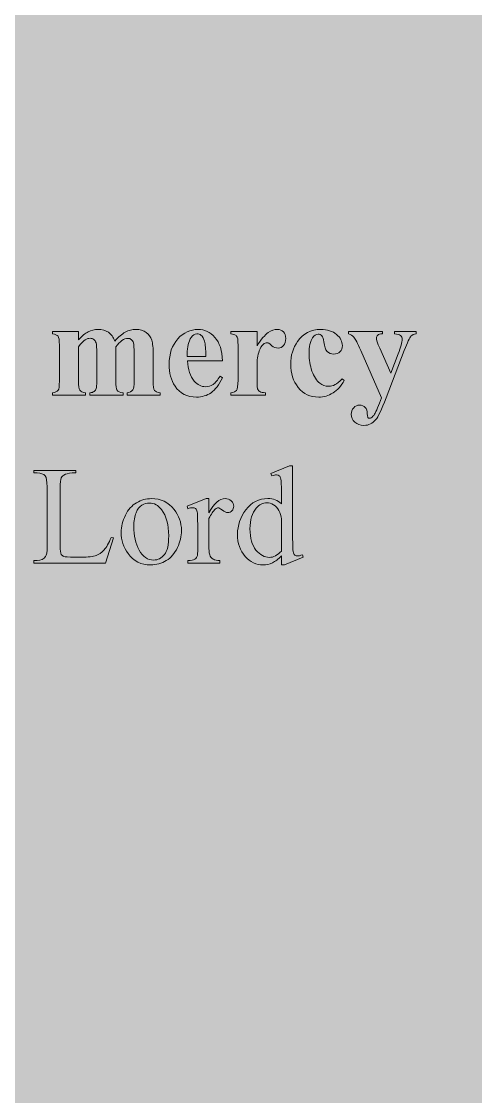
# Model space of a CAD drawing. Header units: inches. Extents: x -1481 to -429, y -1676 to -696.
# Drawn here: x -535.23 to -516.92, y -934.88 to -891.54 of the extents above; entities that cross this region are included whole.
import ezdxf

# ---------------------------------------------------------------- set-up
doc = ezdxf.new("R2010")
doc.units = ezdxf.units.IN
doc.header["$MEASUREMENT"] = 0
doc.layers.add('Layer 1', color=7, linetype='Continuous')

# ---------------------------------------------------------------- blocks, each defined once
blk = doc.blocks.new('block 2')
at = {"layer": 'Layer 1', "true_color": 0x009344}
h = blk.add_hatch(color=114, dxfattribs=at)
h.dxf.hatch_style = 2
h.paths.add_polyline_path([(-429.175, -985.727), (-669.175, -985.727), (-669.175, -695.727), (-429.175, -695.727)])
blk = doc.blocks.new('block 438')
at = {"layer": 'Layer 1', "true_color": 0x8cc63e}
h = blk.add_hatch(color=73, dxfattribs=at)
h.dxf.hatch_style = 2
edge = h.paths.add_edge_path()
edge.add_spline(control_points=[(-532.931, -904.034), (-532.931, -904.034), (-532.931, -904.372), (-532.931, -904.372), (-532.79, -904.218), (-532.659, -904.111), (-532.539, -904.049), (-532.419, -903.988), (-532.287, -903.957), (-532.144, -903.957), (-531.979, -903.957), (-531.84, -903.995), (-531.728, -904.072), (-531.616, -904.149), (-531.53, -904.267), (-531.469, -904.425), (-531.323, -904.26), (-531.182, -904.141), (-531.047, -904.067), (-530.912, -903.993), (-530.771, -903.957), (-530.624, -903.957), (-530.446, -903.957), (-530.304, -903.998), (-530.199, -904.079), (-530.093, -904.161), (-530.02, -904.265), (-529.979, -904.39), (-529.937, -904.516), (-529.917, -904.717), (-529.917, -904.992), (-529.917, -904.992), (-529.917, -906.047), (-529.917, -906.047), (-529.917, -906.245), (-529.899, -906.368), (-529.863, -906.416), (-529.827, -906.463), (-529.752, -906.495), (-529.638, -906.509), (-529.638, -906.509), (-529.638, -906.608), (-529.638, -906.608), (-529.638, -906.608), (-530.968, -906.608), (-530.968, -906.608), (-530.968, -906.608), (-530.968, -906.509), (-530.968, -906.509), (-530.864, -906.5), (-530.787, -906.459), (-530.737, -906.388), (-530.704, -906.338), (-530.688, -906.224), (-530.688, -906.047), (-530.688, -906.047), (-530.688, -904.94), (-530.688, -904.94), (-530.688, -904.71), (-530.697, -904.564), (-530.715, -904.502), (-530.733, -904.44), (-530.762, -904.393), (-530.802, -904.363), (-530.841, -904.333), (-530.887, -904.318), (-530.941, -904.318), (-531.02, -904.318), (-531.1, -904.347), (-531.18, -904.404), (-531.261, -904.462), (-531.343, -904.549), (-531.425, -904.665), (-531.425, -904.665), (-531.425, -906.047), (-531.425, -906.047), (-531.425, -906.232), (-531.41, -906.348), (-531.379, -906.396), (-531.336, -906.464), (-531.256, -906.502), (-531.136, -906.509), (-531.136, -906.509), (-531.136, -906.608), (-531.136, -906.608), (-531.136, -906.608), (-532.469, -906.608), (-532.469, -906.608), (-532.469, -906.608), (-532.469, -906.509), (-532.469, -906.509), (-532.397, -906.506), (-532.341, -906.488), (-532.3, -906.455), (-532.258, -906.423), (-532.231, -906.385), (-532.217, -906.34), (-532.203, -906.295), (-532.196, -906.197), (-532.196, -906.047), (-532.196, -906.047), (-532.196, -904.94), (-532.196, -904.94), (-532.196, -904.707), (-532.206, -904.561), (-532.224, -904.502), (-532.242, -904.443), (-532.273, -904.397), (-532.316, -904.364), (-532.359, -904.331), (-532.406, -904.315), (-532.455, -904.315), (-532.529, -904.315), (-532.596, -904.334), (-532.656, -904.372), (-532.742, -904.43), (-532.834, -904.527), (-532.931, -904.665), (-532.931, -904.665), (-532.931, -906.047), (-532.931, -906.047), (-532.931, -906.228), (-532.914, -906.348), (-532.878, -906.406), (-532.842, -906.464), (-532.767, -906.498), (-532.653, -906.509), (-532.653, -906.509), (-532.653, -906.608), (-532.653, -906.608), (-532.653, -906.608), (-533.98, -906.608), (-533.98, -906.608), (-533.98, -906.608), (-533.98, -906.509), (-533.98, -906.509), (-533.872, -906.498), (-533.795, -906.463), (-533.749, -906.405), (-533.718, -906.364), (-533.702, -906.245), (-533.702, -906.047), (-533.702, -906.047), (-533.702, -904.593), (-533.702, -904.593), (-533.702, -904.398), (-533.72, -904.277), (-533.756, -904.229), (-533.792, -904.182), (-533.867, -904.15), (-533.98, -904.136), (-533.98, -904.136), (-533.98, -904.034), (-533.98, -904.034), (-533.98, -904.034), (-532.931, -904.034), (-532.931, -904.034)], knot_values=[0, 0, 0, 0, 1, 1, 1, 2, 2, 2, 3, 3, 3, 4, 4, 4, 5, 5, 5, 6, 6, 6, 7, 7, 7, 8, 8, 8, 9, 9, 9, 10, 10, 10, 11, 11, 11, 12, 12, 12, 13, 13, 13, 14, 14, 14, 15, 15, 15, 16, 16, 16, 17, 17, 17, 18, 18, 18, 19, 19, 19, 20, 20, 20, 21, 21, 21, 22, 22, 22, 23, 23, 23, 24, 24, 24, 25, 25, 25, 26, 26, 26, 27, 27, 27, 28, 28, 28, 29, 29, 29, 30, 30, 30, 31, 31, 31, 32, 32, 32, 33, 33, 33, 34, 34, 34, 35, 35, 35, 36, 36, 36, 37, 37, 37, 38, 38, 38, 39, 39, 39, 40, 40, 40, 41, 41, 41, 42, 42, 42, 43, 43, 43, 44, 44, 44, 45, 45, 45, 46, 46, 46, 47, 47, 47, 48, 48, 48, 49, 49, 49, 50, 50, 50, 51, 51, 51, 52, 52, 52, 52], degree=3, periodic=1)
h = blk.add_hatch(color=73, dxfattribs=at)
h.dxf.hatch_style = 2
edge = h.paths.add_edge_path()
edge.add_spline(control_points=[(-527.122, -905.229), (-527.122, -905.229), (-528.534, -905.229), (-528.534, -905.229), (-528.518, -905.57), (-528.427, -905.84), (-528.262, -906.038), (-528.135, -906.191), (-527.983, -906.267), (-527.805, -906.267), (-527.695, -906.267), (-527.595, -906.236), (-527.505, -906.174), (-527.415, -906.113), (-527.318, -906.003), (-527.216, -905.843), (-527.216, -905.843), (-527.122, -905.903), (-527.122, -905.903), (-527.262, -906.188), (-527.416, -906.389), (-527.585, -906.508), (-527.753, -906.626), (-527.949, -906.685), (-528.171, -906.685), (-528.553, -906.685), (-528.842, -906.539), (-529.038, -906.245), (-529.196, -906.008), (-529.275, -905.714), (-529.275, -905.364), (-529.275, -904.934), (-529.159, -904.593), (-528.927, -904.338), (-528.695, -904.084), (-528.423, -903.957), (-528.11, -903.957), (-527.85, -903.957), (-527.624, -904.064), (-527.432, -904.278), (-527.24, -904.492), (-527.137, -904.809), (-527.122, -905.229)], knot_values=[0, 0, 0, 0, 1, 1, 1, 2, 2, 2, 3, 3, 3, 4, 4, 4, 5, 5, 5, 6, 6, 6, 7, 7, 7, 8, 8, 8, 9, 9, 9, 10, 10, 10, 11, 11, 11, 12, 12, 12, 13, 13, 13, 14, 14, 14, 14], degree=3, periodic=1)
edge = h.paths.add_edge_path()
edge.add_spline(control_points=[(-527.799, -905.044), (-527.799, -904.749), (-527.815, -904.546), (-527.848, -904.436), (-527.88, -904.326), (-527.93, -904.242), (-527.997, -904.185), (-528.036, -904.152), (-528.087, -904.136), (-528.152, -904.136), (-528.247, -904.136), (-528.325, -904.183), (-528.386, -904.276), (-528.494, -904.44), (-528.548, -904.663), (-528.548, -904.948), (-528.548, -904.948), (-528.548, -905.044), (-528.548, -905.044), (-528.548, -905.044), (-527.799, -905.044), (-527.799, -905.044)], knot_values=[0, 0, 0, 0, 1, 1, 1, 2, 2, 2, 3, 3, 3, 4, 4, 4, 5, 5, 5, 6, 6, 6, 7, 7, 7, 7], degree=3, periodic=1)
h = blk.add_hatch(color=73, dxfattribs=at)
h.dxf.hatch_style = 2
edge = h.paths.add_edge_path()
edge.add_spline(control_points=[(-525.731, -904.034), (-525.731, -904.034), (-525.731, -904.618), (-525.731, -904.618), (-525.561, -904.351), (-525.411, -904.175), (-525.283, -904.087), (-525.154, -904), (-525.03, -903.957), (-524.911, -903.957), (-524.808, -903.957), (-524.726, -903.989), (-524.664, -904.052), (-524.603, -904.115), (-524.572, -904.205), (-524.572, -904.32), (-524.572, -904.443), (-524.602, -904.539), (-524.662, -904.607), (-524.721, -904.674), (-524.793, -904.709), (-524.878, -904.709), (-524.975, -904.709), (-525.06, -904.677), (-525.131, -904.615), (-525.203, -904.553), (-525.245, -904.517), (-525.258, -904.51), (-525.276, -904.499), (-525.297, -904.494), (-525.321, -904.494), (-525.374, -904.494), (-525.425, -904.514), (-525.473, -904.554), (-525.548, -904.617), (-525.605, -904.706), (-525.643, -904.821), (-525.702, -904.999), (-525.731, -905.196), (-525.731, -905.41), (-525.731, -905.41), (-525.731, -906.003), (-525.731, -906.003), (-525.731, -906.003), (-525.729, -906.157), (-525.729, -906.157), (-525.729, -906.261), (-525.722, -906.328), (-525.709, -906.358), (-525.687, -906.407), (-525.655, -906.444), (-525.612, -906.466), (-525.569, -906.489), (-525.496, -906.503), (-525.393, -906.509), (-525.393, -906.509), (-525.393, -906.608), (-525.393, -906.608), (-525.393, -906.608), (-526.783, -906.608), (-526.783, -906.608), (-526.783, -906.608), (-526.783, -906.509), (-526.783, -906.509), (-526.671, -906.5), (-526.596, -906.469), (-526.556, -906.417), (-526.517, -906.365), (-526.497, -906.227), (-526.497, -906.003), (-526.497, -906.003), (-526.497, -904.579), (-526.497, -904.579), (-526.497, -904.432), (-526.504, -904.339), (-526.519, -904.298), (-526.537, -904.247), (-526.564, -904.209), (-526.599, -904.185), (-526.634, -904.162), (-526.695, -904.145), (-526.783, -904.136), (-526.783, -904.136), (-526.783, -904.034), (-526.783, -904.034), (-526.783, -904.034), (-525.731, -904.034), (-525.731, -904.034)], knot_values=[0, 0, 0, 0, 1, 1, 1, 2, 2, 2, 3, 3, 3, 4, 4, 4, 5, 5, 5, 6, 6, 6, 7, 7, 7, 8, 8, 8, 9, 9, 9, 10, 10, 10, 11, 11, 11, 12, 12, 12, 13, 13, 13, 14, 14, 14, 15, 15, 15, 16, 16, 16, 17, 17, 17, 18, 18, 18, 19, 19, 19, 20, 20, 20, 21, 21, 21, 22, 22, 22, 23, 23, 23, 24, 24, 24, 25, 25, 25, 26, 26, 26, 27, 27, 27, 28, 28, 28, 29, 29, 29, 29], degree=3, periodic=1)
h = blk.add_hatch(color=73, dxfattribs=at)
h.dxf.hatch_style = 2
edge = h.paths.add_edge_path()
edge.add_spline(control_points=[(-522.298, -905.945), (-522.298, -905.945), (-522.213, -906.011), (-522.213, -906.011), (-522.334, -906.238), (-522.485, -906.408), (-522.666, -906.519), (-522.846, -906.63), (-523.039, -906.685), (-523.242, -906.685), (-523.586, -906.685), (-523.86, -906.556), (-524.066, -906.297), (-524.271, -906.038), (-524.374, -905.727), (-524.374, -905.364), (-524.374, -905.013), (-524.28, -904.705), (-524.093, -904.439), (-523.867, -904.117), (-523.556, -903.957), (-523.16, -903.957), (-522.894, -903.957), (-522.682, -904.024), (-522.525, -904.158), (-522.368, -904.292), (-522.29, -904.441), (-522.29, -904.607), (-522.29, -904.711), (-522.321, -904.795), (-522.385, -904.857), (-522.448, -904.919), (-522.531, -904.951), (-522.634, -904.951), (-522.742, -904.951), (-522.832, -904.915), (-522.902, -904.843), (-522.973, -904.772), (-523.017, -904.644), (-523.033, -904.461), (-523.044, -904.345), (-523.071, -904.264), (-523.113, -904.218), (-523.155, -904.173), (-523.205, -904.149), (-523.262, -904.149), (-523.35, -904.149), (-523.425, -904.196), (-523.487, -904.29), (-523.583, -904.431), (-523.631, -904.648), (-523.631, -904.94), (-523.631, -905.182), (-523.592, -905.414), (-523.515, -905.635), (-523.438, -905.856), (-523.332, -906.021), (-523.198, -906.129), (-523.097, -906.208), (-522.978, -906.248), (-522.84, -906.248), (-522.751, -906.248), (-522.665, -906.227), (-522.584, -906.184), (-522.504, -906.142), (-522.408, -906.062), (-522.298, -905.945)], knot_values=[0, 0, 0, 0, 1, 1, 1, 2, 2, 2, 3, 3, 3, 4, 4, 4, 5, 5, 5, 6, 6, 6, 7, 7, 7, 8, 8, 8, 9, 9, 9, 10, 10, 10, 11, 11, 11, 12, 12, 12, 13, 13, 13, 14, 14, 14, 15, 15, 15, 16, 16, 16, 17, 17, 17, 18, 18, 18, 19, 19, 19, 20, 20, 20, 21, 21, 21, 22, 22, 22, 22], degree=3, periodic=1)
h = blk.add_hatch(color=73, dxfattribs=at)
h.dxf.hatch_style = 2
edge = h.paths.add_edge_path()
edge.add_spline(control_points=[(-520.715, -906.713), (-520.715, -906.713), (-521.546, -904.805), (-521.546, -904.805), (-521.671, -904.517), (-521.764, -904.34), (-521.823, -904.273), (-521.883, -904.207), (-521.955, -904.162), (-522.039, -904.136), (-522.039, -904.136), (-522.039, -904.034), (-522.039, -904.034), (-522.039, -904.034), (-520.671, -904.034), (-520.671, -904.034), (-520.671, -904.034), (-520.671, -904.136), (-520.671, -904.136), (-520.761, -904.139), (-520.824, -904.157), (-520.861, -904.188), (-520.898, -904.219), (-520.916, -904.257), (-520.916, -904.301), (-520.916, -904.371), (-520.87, -904.508), (-520.778, -904.714), (-520.778, -904.714), (-520.338, -905.722), (-520.338, -905.722), (-520.338, -905.722), (-520.038, -904.943), (-520.038, -904.943), (-519.929, -904.665), (-519.875, -904.473), (-519.875, -904.364), (-519.875, -904.296), (-519.898, -904.242), (-519.943, -904.202), (-519.988, -904.162), (-520.067, -904.139), (-520.181, -904.136), (-520.181, -904.136), (-520.181, -904.034), (-520.181, -904.034), (-520.181, -904.034), (-519.319, -904.034), (-519.319, -904.034), (-519.319, -904.034), (-519.319, -904.136), (-519.319, -904.136), (-519.403, -904.145), (-519.472, -904.177), (-519.526, -904.234), (-519.579, -904.289), (-519.668, -904.48), (-519.793, -904.805), (-519.793, -904.805), (-520.528, -906.713), (-520.528, -906.713), (-520.713, -907.19), (-520.851, -907.484), (-520.941, -907.594), (-521.067, -907.748), (-521.226, -907.825), (-521.417, -907.825), (-521.569, -907.825), (-521.693, -907.782), (-521.787, -907.694), (-521.882, -907.607), (-521.929, -907.502), (-521.929, -907.379), (-521.929, -907.273), (-521.897, -907.185), (-521.831, -907.115), (-521.766, -907.045), (-521.686, -907.01), (-521.591, -907.01), (-521.499, -907.01), (-521.425, -907.04), (-521.369, -907.098), (-521.313, -907.157), (-521.284, -907.248), (-521.282, -907.371), (-521.28, -907.441), (-521.272, -907.486), (-521.257, -907.506), (-521.243, -907.526), (-521.222, -907.536), (-521.194, -907.536), (-521.15, -907.536), (-521.103, -907.509), (-521.054, -907.456), (-520.98, -907.379), (-520.894, -907.203), (-520.795, -906.928), (-520.795, -906.928), (-520.715, -906.713), (-520.715, -906.713)], knot_values=[0, 0, 0, 0, 1, 1, 1, 2, 2, 2, 3, 3, 3, 4, 4, 4, 5, 5, 5, 6, 6, 6, 7, 7, 7, 8, 8, 8, 9, 9, 9, 10, 10, 10, 11, 11, 11, 12, 12, 12, 13, 13, 13, 14, 14, 14, 15, 15, 15, 16, 16, 16, 17, 17, 17, 18, 18, 18, 19, 19, 19, 20, 20, 20, 21, 21, 21, 22, 22, 22, 23, 23, 23, 24, 24, 24, 25, 25, 25, 26, 26, 26, 27, 27, 27, 28, 28, 28, 29, 29, 29, 30, 30, 30, 31, 31, 31, 32, 32, 32, 33, 33, 33, 33], degree=3, periodic=1)
h = blk.add_hatch(color=73, dxfattribs=at)
h.dxf.hatch_style = 2
edge = h.paths.add_edge_path()
edge.add_spline(control_points=[(-531.615, -912.342), (-531.615, -912.342), (-531.524, -912.362), (-531.524, -912.362), (-531.524, -912.362), (-531.844, -913.375), (-531.844, -913.375), (-531.844, -913.375), (-534.735, -913.375), (-534.735, -913.375), (-534.735, -913.375), (-534.735, -913.273), (-534.735, -913.273), (-534.735, -913.273), (-534.594, -913.273), (-534.594, -913.273), (-534.437, -913.273), (-534.324, -913.221), (-534.256, -913.119), (-534.217, -913.06), (-534.198, -912.924), (-534.198, -912.711), (-534.198, -912.711), (-534.198, -910.302), (-534.198, -910.302), (-534.198, -910.069), (-534.224, -909.923), (-534.275, -909.864), (-534.347, -909.784), (-534.453, -909.743), (-534.594, -909.743), (-534.594, -909.743), (-534.735, -909.743), (-534.735, -909.743), (-534.735, -909.743), (-534.735, -909.641), (-534.735, -909.641), (-534.735, -909.641), (-533.044, -909.641), (-533.044, -909.641), (-533.044, -909.641), (-533.044, -909.743), (-533.044, -909.743), (-533.243, -909.741), (-533.382, -909.759), (-533.461, -909.798), (-533.541, -909.837), (-533.596, -909.885), (-533.625, -909.944), (-533.655, -910.003), (-533.669, -910.143), (-533.669, -910.365), (-533.669, -910.365), (-533.669, -912.711), (-533.669, -912.711), (-533.669, -912.863), (-533.655, -912.968), (-533.625, -913.025), (-533.603, -913.064), (-533.569, -913.092), (-533.523, -913.111), (-533.478, -913.129), (-533.335, -913.138), (-533.094, -913.138), (-533.094, -913.138), (-532.821, -913.138), (-532.821, -913.138), (-532.535, -913.138), (-532.334, -913.117), (-532.218, -913.075), (-532.103, -913.032), (-531.997, -912.958), (-531.902, -912.85), (-531.806, -912.743), (-531.711, -912.573), (-531.615, -912.342)], knot_values=[0, 0, 0, 0, 1, 1, 1, 2, 2, 2, 3, 3, 3, 4, 4, 4, 5, 5, 5, 6, 6, 6, 7, 7, 7, 8, 8, 8, 9, 9, 9, 10, 10, 10, 11, 11, 11, 12, 12, 12, 13, 13, 13, 14, 14, 14, 15, 15, 15, 16, 16, 16, 17, 17, 17, 18, 18, 18, 19, 19, 19, 20, 20, 20, 21, 21, 21, 22, 22, 22, 23, 23, 23, 24, 24, 24, 25, 25, 25, 25], degree=3, periodic=1)
h = blk.add_hatch(color=73, dxfattribs=at)
h.dxf.hatch_style = 2
edge = h.paths.add_edge_path()
edge.add_spline(control_points=[(-524.749, -913.091), (-524.871, -913.22), (-524.992, -913.312), (-525.109, -913.368), (-525.227, -913.424), (-525.353, -913.452), (-525.489, -913.452), (-525.764, -913.452), (-526.005, -913.336), (-526.211, -913.106), (-526.416, -912.876), (-526.519, -912.58), (-526.519, -912.218), (-526.519, -911.857), (-526.405, -911.526), (-526.178, -911.226), (-525.95, -910.926), (-525.657, -910.776), (-525.299, -910.776), (-525.077, -910.776), (-524.894, -910.846), (-524.749, -910.988), (-524.749, -910.988), (-524.749, -910.522), (-524.749, -910.522), (-524.749, -910.234), (-524.755, -910.057), (-524.769, -909.991), (-524.783, -909.925), (-524.805, -909.88), (-524.834, -909.856), (-524.863, -909.832), (-524.9, -909.82), (-524.944, -909.82), (-524.992, -909.82), (-525.055, -909.835), (-525.134, -909.864), (-525.134, -909.864), (-525.17, -909.768), (-525.17, -909.768), (-525.17, -909.768), (-524.418, -909.459), (-524.418, -909.459), (-524.418, -909.459), (-524.294, -909.459), (-524.294, -909.459), (-524.294, -909.459), (-524.294, -912.375), (-524.294, -912.375), (-524.294, -912.671), (-524.287, -912.851), (-524.274, -912.916), (-524.26, -912.982), (-524.238, -913.027), (-524.207, -913.053), (-524.177, -913.078), (-524.142, -913.091), (-524.102, -913.091), (-524.052, -913.091), (-523.986, -913.076), (-523.903, -913.044), (-523.903, -913.044), (-523.873, -913.141), (-523.873, -913.141), (-523.873, -913.141), (-524.622, -913.452), (-524.622, -913.452), (-524.622, -913.452), (-524.749, -913.452), (-524.749, -913.452), (-524.749, -913.452), (-524.749, -913.091), (-524.749, -913.091)], knot_values=[0, 0, 0, 0, 1, 1, 1, 2, 2, 2, 3, 3, 3, 4, 4, 4, 5, 5, 5, 6, 6, 6, 7, 7, 7, 8, 8, 8, 9, 9, 9, 10, 10, 10, 11, 11, 11, 12, 12, 12, 13, 13, 13, 14, 14, 14, 15, 15, 15, 16, 16, 16, 17, 17, 17, 18, 18, 18, 19, 19, 19, 20, 20, 20, 21, 21, 21, 22, 22, 22, 23, 23, 23, 24, 24, 24, 24], degree=3, periodic=1)
edge = h.paths.add_edge_path()
edge.add_spline(control_points=[(-524.749, -912.898), (-524.749, -912.898), (-524.749, -911.599), (-524.749, -911.599), (-524.76, -911.474), (-524.793, -911.36), (-524.848, -911.257), (-524.903, -911.155), (-524.976, -911.077), (-525.067, -911.025), (-525.157, -910.972), (-525.246, -910.946), (-525.332, -910.946), (-525.494, -910.946), (-525.638, -911.019), (-525.764, -911.164), (-525.932, -911.355), (-526.015, -911.634), (-526.015, -912.001), (-526.015, -912.372), (-525.934, -912.656), (-525.773, -912.853), (-525.611, -913.05), (-525.431, -913.149), (-525.233, -913.149), (-525.066, -913.149), (-524.905, -913.065), (-524.749, -912.898)], knot_values=[0, 0, 0, 0, 1, 1, 1, 2, 2, 2, 3, 3, 3, 4, 4, 4, 5, 5, 5, 6, 6, 6, 7, 7, 7, 8, 8, 8, 9, 9, 9, 9], degree=3, periodic=1)
h = blk.add_hatch(color=73, dxfattribs=at)
h.dxf.hatch_style = 2
edge = h.paths.add_edge_path()
edge.add_spline(control_points=[(-529.994, -910.779), (-529.612, -910.779), (-529.305, -910.923), (-529.074, -911.213), (-528.878, -911.461), (-528.779, -911.746), (-528.779, -912.067), (-528.779, -912.293), (-528.834, -912.521), (-528.942, -912.753), (-529.05, -912.984), (-529.199, -913.158), (-529.389, -913.276), (-529.579, -913.393), (-529.791, -913.452), (-530.024, -913.452), (-530.404, -913.452), (-530.706, -913.3), (-530.93, -912.998), (-531.119, -912.743), (-531.213, -912.456), (-531.213, -912.139), (-531.213, -911.907), (-531.156, -911.677), (-531.041, -911.449), (-530.927, -911.22), (-530.776, -911.051), (-530.588, -910.942), (-530.401, -910.833), (-530.203, -910.779), (-529.994, -910.779)], knot_values=[0, 0, 0, 0, 1, 1, 1, 2, 2, 2, 3, 3, 3, 4, 4, 4, 5, 5, 5, 6, 6, 6, 7, 7, 7, 8, 8, 8, 9, 9, 9, 10, 10, 10, 10], degree=3, periodic=1)
edge = h.paths.add_edge_path()
edge.add_spline(control_points=[(-530.079, -910.957), (-530.176, -910.957), (-530.274, -910.986), (-530.372, -911.044), (-530.47, -911.102), (-530.55, -911.203), (-530.611, -911.348), (-530.671, -911.493), (-530.701, -911.68), (-530.701, -911.907), (-530.701, -912.274), (-530.628, -912.591), (-530.482, -912.857), (-530.336, -913.123), (-530.144, -913.256), (-529.906, -913.256), (-529.728, -913.256), (-529.581, -913.183), (-529.465, -913.036), (-529.349, -912.889), (-529.292, -912.637), (-529.292, -912.279), (-529.292, -911.831), (-529.388, -911.479), (-529.581, -911.222), (-529.711, -911.046), (-529.877, -910.957), (-530.079, -910.957)], knot_values=[0, 0, 0, 0, 1, 1, 1, 2, 2, 2, 3, 3, 3, 4, 4, 4, 5, 5, 5, 6, 6, 6, 7, 7, 7, 8, 8, 8, 9, 9, 9, 9], degree=3, periodic=1)
h = blk.add_hatch(color=73, dxfattribs=at)
h.dxf.hatch_style = 2
edge = h.paths.add_edge_path()
edge.add_spline(control_points=[(-527.67, -910.779), (-527.67, -910.779), (-527.67, -911.346), (-527.67, -911.346), (-527.459, -910.967), (-527.242, -910.779), (-527.02, -910.779), (-526.919, -910.779), (-526.836, -910.809), (-526.77, -910.87), (-526.703, -910.932), (-526.67, -911.003), (-526.67, -911.084), (-526.67, -911.155), (-526.694, -911.216), (-526.742, -911.266), (-526.79, -911.315), (-526.847, -911.34), (-526.913, -911.34), (-526.977, -911.34), (-527.049, -911.308), (-527.129, -911.245), (-527.209, -911.182), (-527.268, -911.15), (-527.306, -911.15), (-527.339, -911.15), (-527.375, -911.169), (-527.414, -911.205), (-527.496, -911.28), (-527.582, -911.404), (-527.67, -911.577), (-527.67, -911.577), (-527.67, -912.786), (-527.67, -912.786), (-527.67, -912.925), (-527.652, -913.031), (-527.617, -913.102), (-527.594, -913.152), (-527.551, -913.193), (-527.491, -913.226), (-527.43, -913.259), (-527.343, -913.276), (-527.229, -913.276), (-527.229, -913.276), (-527.229, -913.375), (-527.229, -913.375), (-527.229, -913.375), (-528.521, -913.375), (-528.521, -913.375), (-528.521, -913.375), (-528.521, -913.276), (-528.521, -913.276), (-528.392, -913.276), (-528.297, -913.256), (-528.234, -913.215), (-528.188, -913.186), (-528.156, -913.139), (-528.138, -913.075), (-528.129, -913.043), (-528.124, -912.954), (-528.124, -912.808), (-528.124, -912.808), (-528.124, -911.83), (-528.124, -911.83), (-528.124, -911.536), (-528.13, -911.362), (-528.142, -911.306), (-528.154, -911.25), (-528.176, -911.209), (-528.208, -911.183), (-528.24, -911.157), (-528.28, -911.144), (-528.328, -911.144), (-528.385, -911.144), (-528.449, -911.158), (-528.521, -911.186), (-528.521, -911.186), (-528.548, -911.087), (-528.548, -911.087), (-528.548, -911.087), (-527.786, -910.779), (-527.786, -910.779), (-527.786, -910.779), (-527.67, -910.779), (-527.67, -910.779)], knot_values=[0, 0, 0, 0, 1, 1, 1, 2, 2, 2, 3, 3, 3, 4, 4, 4, 5, 5, 5, 6, 6, 6, 7, 7, 7, 8, 8, 8, 9, 9, 9, 10, 10, 10, 11, 11, 11, 12, 12, 12, 13, 13, 13, 14, 14, 14, 15, 15, 15, 16, 16, 16, 17, 17, 17, 18, 18, 18, 19, 19, 19, 20, 20, 20, 21, 21, 21, 22, 22, 22, 23, 23, 23, 24, 24, 24, 25, 25, 25, 26, 26, 26, 27, 27, 27, 28, 28, 28, 28], degree=3, periodic=1)
at = {"layer": 'Layer 1', "lineweight": 0}
for points, knots in [([(-532.931, -904.034), (-532.931, -904.034), (-532.931, -904.372), (-532.931, -904.372), (-532.79, -904.218), (-532.659, -904.111), (-532.539, -904.049), (-532.419, -903.988), (-532.287, -903.957), (-532.144, -903.957), (-531.979, -903.957), (-531.84, -903.995), (-531.728, -904.072), (-531.616, -904.149), (-531.53, -904.267), (-531.469, -904.425), (-531.323, -904.26), (-531.182, -904.141), (-531.047, -904.067), (-530.912, -903.993), (-530.771, -903.957), (-530.624, -903.957), (-530.446, -903.957), (-530.304, -903.998), (-530.199, -904.079), (-530.093, -904.161), (-530.02, -904.265), (-529.979, -904.39), (-529.937, -904.516), (-529.917, -904.717), (-529.917, -904.992), (-529.917, -904.992), (-529.917, -906.047), (-529.917, -906.047), (-529.917, -906.245), (-529.899, -906.368), (-529.863, -906.416), (-529.827, -906.463), (-529.752, -906.495), (-529.638, -906.509), (-529.638, -906.509), (-529.638, -906.608), (-529.638, -906.608), (-529.638, -906.608), (-530.968, -906.608), (-530.968, -906.608), (-530.968, -906.608), (-530.968, -906.509), (-530.968, -906.509), (-530.864, -906.5), (-530.787, -906.459), (-530.737, -906.388), (-530.704, -906.338), (-530.688, -906.224), (-530.688, -906.047), (-530.688, -906.047), (-530.688, -904.94), (-530.688, -904.94), (-530.688, -904.71), (-530.697, -904.564), (-530.715, -904.502), (-530.733, -904.44), (-530.762, -904.393), (-530.802, -904.363), (-530.841, -904.333), (-530.887, -904.318), (-530.941, -904.318), (-531.02, -904.318), (-531.1, -904.347), (-531.18, -904.404), (-531.261, -904.462), (-531.343, -904.549), (-531.425, -904.665), (-531.425, -904.665), (-531.425, -906.047), (-531.425, -906.047), (-531.425, -906.232), (-531.41, -906.348), (-531.379, -906.396), (-531.336, -906.464), (-531.256, -906.502), (-531.136, -906.509), (-531.136, -906.509), (-531.136, -906.608), (-531.136, -906.608), (-531.136, -906.608), (-532.469, -906.608), (-532.469, -906.608), (-532.469, -906.608), (-532.469, -906.509), (-532.469, -906.509), (-532.397, -906.506), (-532.341, -906.488), (-532.3, -906.455), (-532.258, -906.423), (-532.231, -906.385), (-532.217, -906.34), (-532.203, -906.295), (-532.196, -906.197), (-532.196, -906.047), (-532.196, -906.047), (-532.196, -904.94), (-532.196, -904.94), (-532.196, -904.707), (-532.206, -904.561), (-532.224, -904.502), (-532.242, -904.443), (-532.273, -904.397), (-532.316, -904.364), (-532.359, -904.331), (-532.406, -904.315), (-532.455, -904.315), (-532.529, -904.315), (-532.596, -904.334), (-532.656, -904.372), (-532.742, -904.43), (-532.834, -904.527), (-532.931, -904.665), (-532.931, -904.665), (-532.931, -906.047), (-532.931, -906.047), (-532.931, -906.228), (-532.914, -906.348), (-532.878, -906.406), (-532.842, -906.464), (-532.767, -906.498), (-532.653, -906.509), (-532.653, -906.509), (-532.653, -906.608), (-532.653, -906.608), (-532.653, -906.608), (-533.98, -906.608), (-533.98, -906.608), (-533.98, -906.608), (-533.98, -906.509), (-533.98, -906.509), (-533.872, -906.498), (-533.795, -906.463), (-533.749, -906.405), (-533.718, -906.364), (-533.702, -906.245), (-533.702, -906.047), (-533.702, -906.047), (-533.702, -904.593), (-533.702, -904.593), (-533.702, -904.398), (-533.72, -904.277), (-533.756, -904.229), (-533.792, -904.182), (-533.867, -904.15), (-533.98, -904.136), (-533.98, -904.136), (-533.98, -904.034), (-533.98, -904.034), (-533.98, -904.034), (-532.931, -904.034), (-532.931, -904.034)], [0, 0, 0, 0, 1, 1, 1, 2, 2, 2, 3, 3, 3, 4, 4, 4, 5, 5, 5, 6, 6, 6, 7, 7, 7, 8, 8, 8, 9, 9, 9, 10, 10, 10, 11, 11, 11, 12, 12, 12, 13, 13, 13, 14, 14, 14, 15, 15, 15, 16, 16, 16, 17, 17, 17, 18, 18, 18, 19, 19, 19, 20, 20, 20, 21, 21, 21, 22, 22, 22, 23, 23, 23, 24, 24, 24, 25, 25, 25, 26, 26, 26, 27, 27, 27, 28, 28, 28, 29, 29, 29, 30, 30, 30, 31, 31, 31, 32, 32, 32, 33, 33, 33, 34, 34, 34, 35, 35, 35, 36, 36, 36, 37, 37, 37, 38, 38, 38, 39, 39, 39, 40, 40, 40, 41, 41, 41, 42, 42, 42, 43, 43, 43, 44, 44, 44, 45, 45, 45, 46, 46, 46, 47, 47, 47, 48, 48, 48, 49, 49, 49, 50, 50, 50, 51, 51, 51, 52, 52, 52, 52]), ([(-527.122, -905.229), (-527.122, -905.229), (-528.534, -905.229), (-528.534, -905.229), (-528.518, -905.57), (-528.427, -905.84), (-528.262, -906.038), (-528.135, -906.191), (-527.983, -906.267), (-527.805, -906.267), (-527.695, -906.267), (-527.595, -906.236), (-527.505, -906.174), (-527.415, -906.113), (-527.318, -906.003), (-527.216, -905.843), (-527.216, -905.843), (-527.122, -905.903), (-527.122, -905.903), (-527.262, -906.188), (-527.416, -906.389), (-527.585, -906.508), (-527.753, -906.626), (-527.949, -906.685), (-528.171, -906.685), (-528.553, -906.685), (-528.842, -906.539), (-529.038, -906.245), (-529.196, -906.008), (-529.275, -905.714), (-529.275, -905.364), (-529.275, -904.934), (-529.159, -904.593), (-528.927, -904.338), (-528.695, -904.084), (-528.423, -903.957), (-528.11, -903.957), (-527.85, -903.957), (-527.624, -904.064), (-527.432, -904.278), (-527.24, -904.492), (-527.137, -904.809), (-527.122, -905.229)], [0, 0, 0, 0, 1, 1, 1, 2, 2, 2, 3, 3, 3, 4, 4, 4, 5, 5, 5, 6, 6, 6, 7, 7, 7, 8, 8, 8, 9, 9, 9, 10, 10, 10, 11, 11, 11, 12, 12, 12, 13, 13, 13, 14, 14, 14, 14]), ([(-527.799, -905.044), (-527.799, -904.749), (-527.815, -904.546), (-527.848, -904.436), (-527.88, -904.326), (-527.93, -904.242), (-527.997, -904.185), (-528.036, -904.152), (-528.087, -904.136), (-528.152, -904.136), (-528.247, -904.136), (-528.325, -904.183), (-528.386, -904.276), (-528.494, -904.44), (-528.548, -904.663), (-528.548, -904.948), (-528.548, -904.948), (-528.548, -905.044), (-528.548, -905.044), (-528.548, -905.044), (-527.799, -905.044), (-527.799, -905.044)], [0, 0, 0, 0, 1, 1, 1, 2, 2, 2, 3, 3, 3, 4, 4, 4, 5, 5, 5, 6, 6, 6, 7, 7, 7, 7]), ([(-525.731, -904.034), (-525.731, -904.034), (-525.731, -904.618), (-525.731, -904.618), (-525.561, -904.351), (-525.411, -904.175), (-525.283, -904.087), (-525.154, -904), (-525.03, -903.957), (-524.911, -903.957), (-524.808, -903.957), (-524.726, -903.989), (-524.664, -904.052), (-524.603, -904.115), (-524.572, -904.205), (-524.572, -904.32), (-524.572, -904.443), (-524.602, -904.539), (-524.662, -904.607), (-524.721, -904.674), (-524.793, -904.709), (-524.878, -904.709), (-524.975, -904.709), (-525.06, -904.677), (-525.131, -904.615), (-525.203, -904.553), (-525.245, -904.517), (-525.258, -904.51), (-525.276, -904.499), (-525.297, -904.494), (-525.321, -904.494), (-525.374, -904.494), (-525.425, -904.514), (-525.473, -904.554), (-525.548, -904.617), (-525.605, -904.706), (-525.643, -904.821), (-525.702, -904.999), (-525.731, -905.196), (-525.731, -905.41), (-525.731, -905.41), (-525.731, -906.003), (-525.731, -906.003), (-525.731, -906.003), (-525.729, -906.157), (-525.729, -906.157), (-525.729, -906.261), (-525.722, -906.328), (-525.709, -906.358), (-525.687, -906.407), (-525.655, -906.444), (-525.612, -906.466), (-525.569, -906.489), (-525.496, -906.503), (-525.393, -906.509), (-525.393, -906.509), (-525.393, -906.608), (-525.393, -906.608), (-525.393, -906.608), (-526.783, -906.608), (-526.783, -906.608), (-526.783, -906.608), (-526.783, -906.509), (-526.783, -906.509), (-526.671, -906.5), (-526.596, -906.469), (-526.556, -906.417), (-526.517, -906.365), (-526.497, -906.227), (-526.497, -906.003), (-526.497, -906.003), (-526.497, -904.579), (-526.497, -904.579), (-526.497, -904.432), (-526.504, -904.339), (-526.519, -904.298), (-526.537, -904.247), (-526.564, -904.209), (-526.599, -904.185), (-526.634, -904.162), (-526.695, -904.145), (-526.783, -904.136), (-526.783, -904.136), (-526.783, -904.034), (-526.783, -904.034), (-526.783, -904.034), (-525.731, -904.034), (-525.731, -904.034)], [0, 0, 0, 0, 1, 1, 1, 2, 2, 2, 3, 3, 3, 4, 4, 4, 5, 5, 5, 6, 6, 6, 7, 7, 7, 8, 8, 8, 9, 9, 9, 10, 10, 10, 11, 11, 11, 12, 12, 12, 13, 13, 13, 14, 14, 14, 15, 15, 15, 16, 16, 16, 17, 17, 17, 18, 18, 18, 19, 19, 19, 20, 20, 20, 21, 21, 21, 22, 22, 22, 23, 23, 23, 24, 24, 24, 25, 25, 25, 26, 26, 26, 27, 27, 27, 28, 28, 28, 29, 29, 29, 29]), ([(-522.298, -905.945), (-522.298, -905.945), (-522.213, -906.011), (-522.213, -906.011), (-522.334, -906.238), (-522.485, -906.408), (-522.666, -906.519), (-522.846, -906.63), (-523.039, -906.685), (-523.242, -906.685), (-523.586, -906.685), (-523.86, -906.556), (-524.066, -906.297), (-524.271, -906.038), (-524.374, -905.727), (-524.374, -905.364), (-524.374, -905.013), (-524.28, -904.705), (-524.093, -904.439), (-523.867, -904.117), (-523.556, -903.957), (-523.16, -903.957), (-522.894, -903.957), (-522.682, -904.024), (-522.525, -904.158), (-522.368, -904.292), (-522.29, -904.441), (-522.29, -904.607), (-522.29, -904.711), (-522.321, -904.795), (-522.385, -904.857), (-522.448, -904.919), (-522.531, -904.951), (-522.634, -904.951), (-522.742, -904.951), (-522.832, -904.915), (-522.902, -904.843), (-522.973, -904.772), (-523.017, -904.644), (-523.033, -904.461), (-523.044, -904.345), (-523.071, -904.264), (-523.113, -904.218), (-523.155, -904.173), (-523.205, -904.149), (-523.262, -904.149), (-523.35, -904.149), (-523.425, -904.196), (-523.487, -904.29), (-523.583, -904.431), (-523.631, -904.648), (-523.631, -904.94), (-523.631, -905.182), (-523.592, -905.414), (-523.515, -905.635), (-523.438, -905.856), (-523.332, -906.021), (-523.198, -906.129), (-523.097, -906.208), (-522.978, -906.248), (-522.84, -906.248), (-522.751, -906.248), (-522.665, -906.227), (-522.584, -906.184), (-522.504, -906.142), (-522.408, -906.062), (-522.298, -905.945)], [0, 0, 0, 0, 1, 1, 1, 2, 2, 2, 3, 3, 3, 4, 4, 4, 5, 5, 5, 6, 6, 6, 7, 7, 7, 8, 8, 8, 9, 9, 9, 10, 10, 10, 11, 11, 11, 12, 12, 12, 13, 13, 13, 14, 14, 14, 15, 15, 15, 16, 16, 16, 17, 17, 17, 18, 18, 18, 19, 19, 19, 20, 20, 20, 21, 21, 21, 22, 22, 22, 22]), ([(-520.715, -906.713), (-520.715, -906.713), (-521.546, -904.805), (-521.546, -904.805), (-521.671, -904.517), (-521.764, -904.34), (-521.823, -904.273), (-521.883, -904.207), (-521.955, -904.162), (-522.039, -904.136), (-522.039, -904.136), (-522.039, -904.034), (-522.039, -904.034), (-522.039, -904.034), (-520.671, -904.034), (-520.671, -904.034), (-520.671, -904.034), (-520.671, -904.136), (-520.671, -904.136), (-520.761, -904.139), (-520.824, -904.157), (-520.861, -904.188), (-520.898, -904.219), (-520.916, -904.257), (-520.916, -904.301), (-520.916, -904.371), (-520.87, -904.508), (-520.778, -904.714), (-520.778, -904.714), (-520.338, -905.722), (-520.338, -905.722), (-520.338, -905.722), (-520.038, -904.943), (-520.038, -904.943), (-519.929, -904.665), (-519.875, -904.473), (-519.875, -904.364), (-519.875, -904.296), (-519.898, -904.242), (-519.943, -904.202), (-519.988, -904.162), (-520.067, -904.139), (-520.181, -904.136), (-520.181, -904.136), (-520.181, -904.034), (-520.181, -904.034), (-520.181, -904.034), (-519.319, -904.034), (-519.319, -904.034), (-519.319, -904.034), (-519.319, -904.136), (-519.319, -904.136), (-519.403, -904.145), (-519.472, -904.177), (-519.526, -904.234), (-519.579, -904.289), (-519.668, -904.48), (-519.793, -904.805), (-519.793, -904.805), (-520.528, -906.713), (-520.528, -906.713), (-520.713, -907.19), (-520.851, -907.484), (-520.941, -907.594), (-521.067, -907.748), (-521.226, -907.825), (-521.417, -907.825), (-521.569, -907.825), (-521.693, -907.782), (-521.787, -907.694), (-521.882, -907.607), (-521.929, -907.502), (-521.929, -907.379), (-521.929, -907.273), (-521.897, -907.185), (-521.831, -907.115), (-521.766, -907.045), (-521.686, -907.01), (-521.591, -907.01), (-521.499, -907.01), (-521.425, -907.04), (-521.369, -907.098), (-521.313, -907.157), (-521.284, -907.248), (-521.282, -907.371), (-521.28, -907.441), (-521.272, -907.486), (-521.257, -907.506), (-521.243, -907.526), (-521.222, -907.536), (-521.194, -907.536), (-521.15, -907.536), (-521.103, -907.509), (-521.054, -907.456), (-520.98, -907.379), (-520.894, -907.203), (-520.795, -906.928), (-520.795, -906.928), (-520.715, -906.713), (-520.715, -906.713)], [0, 0, 0, 0, 1, 1, 1, 2, 2, 2, 3, 3, 3, 4, 4, 4, 5, 5, 5, 6, 6, 6, 7, 7, 7, 8, 8, 8, 9, 9, 9, 10, 10, 10, 11, 11, 11, 12, 12, 12, 13, 13, 13, 14, 14, 14, 15, 15, 15, 16, 16, 16, 17, 17, 17, 18, 18, 18, 19, 19, 19, 20, 20, 20, 21, 21, 21, 22, 22, 22, 23, 23, 23, 24, 24, 24, 25, 25, 25, 26, 26, 26, 27, 27, 27, 28, 28, 28, 29, 29, 29, 30, 30, 30, 31, 31, 31, 32, 32, 32, 33, 33, 33, 33]), ([(-531.615, -912.342), (-531.615, -912.342), (-531.524, -912.362), (-531.524, -912.362), (-531.524, -912.362), (-531.844, -913.375), (-531.844, -913.375), (-531.844, -913.375), (-534.735, -913.375), (-534.735, -913.375), (-534.735, -913.375), (-534.735, -913.273), (-534.735, -913.273), (-534.735, -913.273), (-534.594, -913.273), (-534.594, -913.273), (-534.437, -913.273), (-534.324, -913.221), (-534.256, -913.119), (-534.217, -913.06), (-534.198, -912.924), (-534.198, -912.711), (-534.198, -912.711), (-534.198, -910.302), (-534.198, -910.302), (-534.198, -910.069), (-534.224, -909.923), (-534.275, -909.864), (-534.347, -909.784), (-534.453, -909.743), (-534.594, -909.743), (-534.594, -909.743), (-534.735, -909.743), (-534.735, -909.743), (-534.735, -909.743), (-534.735, -909.641), (-534.735, -909.641), (-534.735, -909.641), (-533.044, -909.641), (-533.044, -909.641), (-533.044, -909.641), (-533.044, -909.743), (-533.044, -909.743), (-533.243, -909.741), (-533.382, -909.759), (-533.461, -909.798), (-533.541, -909.837), (-533.596, -909.885), (-533.625, -909.944), (-533.655, -910.003), (-533.669, -910.143), (-533.669, -910.365), (-533.669, -910.365), (-533.669, -912.711), (-533.669, -912.711), (-533.669, -912.863), (-533.655, -912.968), (-533.625, -913.025), (-533.603, -913.064), (-533.569, -913.092), (-533.523, -913.111), (-533.478, -913.129), (-533.335, -913.138), (-533.094, -913.138), (-533.094, -913.138), (-532.821, -913.138), (-532.821, -913.138), (-532.535, -913.138), (-532.334, -913.117), (-532.218, -913.075), (-532.103, -913.032), (-531.997, -912.958), (-531.902, -912.85), (-531.806, -912.743), (-531.711, -912.573), (-531.615, -912.342)], [0, 0, 0, 0, 1, 1, 1, 2, 2, 2, 3, 3, 3, 4, 4, 4, 5, 5, 5, 6, 6, 6, 7, 7, 7, 8, 8, 8, 9, 9, 9, 10, 10, 10, 11, 11, 11, 12, 12, 12, 13, 13, 13, 14, 14, 14, 15, 15, 15, 16, 16, 16, 17, 17, 17, 18, 18, 18, 19, 19, 19, 20, 20, 20, 21, 21, 21, 22, 22, 22, 23, 23, 23, 24, 24, 24, 25, 25, 25, 25]), ([(-524.749, -913.091), (-524.871, -913.22), (-524.992, -913.312), (-525.109, -913.368), (-525.227, -913.424), (-525.353, -913.452), (-525.489, -913.452), (-525.764, -913.452), (-526.005, -913.336), (-526.211, -913.106), (-526.416, -912.876), (-526.519, -912.58), (-526.519, -912.218), (-526.519, -911.857), (-526.405, -911.526), (-526.178, -911.226), (-525.95, -910.926), (-525.657, -910.776), (-525.299, -910.776), (-525.077, -910.776), (-524.894, -910.846), (-524.749, -910.988), (-524.749, -910.988), (-524.749, -910.522), (-524.749, -910.522), (-524.749, -910.234), (-524.755, -910.057), (-524.769, -909.991), (-524.783, -909.925), (-524.805, -909.88), (-524.834, -909.856), (-524.863, -909.832), (-524.9, -909.82), (-524.944, -909.82), (-524.992, -909.82), (-525.055, -909.835), (-525.134, -909.864), (-525.134, -909.864), (-525.17, -909.768), (-525.17, -909.768), (-525.17, -909.768), (-524.418, -909.459), (-524.418, -909.459), (-524.418, -909.459), (-524.294, -909.459), (-524.294, -909.459), (-524.294, -909.459), (-524.294, -912.375), (-524.294, -912.375), (-524.294, -912.671), (-524.287, -912.851), (-524.274, -912.916), (-524.26, -912.982), (-524.238, -913.027), (-524.207, -913.053), (-524.177, -913.078), (-524.142, -913.091), (-524.102, -913.091), (-524.052, -913.091), (-523.986, -913.076), (-523.903, -913.044), (-523.903, -913.044), (-523.873, -913.141), (-523.873, -913.141), (-523.873, -913.141), (-524.622, -913.452), (-524.622, -913.452), (-524.622, -913.452), (-524.749, -913.452), (-524.749, -913.452), (-524.749, -913.452), (-524.749, -913.091), (-524.749, -913.091)], [0, 0, 0, 0, 1, 1, 1, 2, 2, 2, 3, 3, 3, 4, 4, 4, 5, 5, 5, 6, 6, 6, 7, 7, 7, 8, 8, 8, 9, 9, 9, 10, 10, 10, 11, 11, 11, 12, 12, 12, 13, 13, 13, 14, 14, 14, 15, 15, 15, 16, 16, 16, 17, 17, 17, 18, 18, 18, 19, 19, 19, 20, 20, 20, 21, 21, 21, 22, 22, 22, 23, 23, 23, 24, 24, 24, 24]), ([(-529.994, -910.779), (-529.612, -910.779), (-529.305, -910.923), (-529.074, -911.213), (-528.878, -911.461), (-528.779, -911.746), (-528.779, -912.067), (-528.779, -912.293), (-528.834, -912.521), (-528.942, -912.753), (-529.05, -912.984), (-529.199, -913.158), (-529.389, -913.276), (-529.579, -913.393), (-529.791, -913.452), (-530.024, -913.452), (-530.404, -913.452), (-530.706, -913.3), (-530.93, -912.998), (-531.119, -912.743), (-531.213, -912.456), (-531.213, -912.139), (-531.213, -911.907), (-531.156, -911.677), (-531.041, -911.449), (-530.927, -911.22), (-530.776, -911.051), (-530.588, -910.942), (-530.401, -910.833), (-530.203, -910.779), (-529.994, -910.779)], [0, 0, 0, 0, 1, 1, 1, 2, 2, 2, 3, 3, 3, 4, 4, 4, 5, 5, 5, 6, 6, 6, 7, 7, 7, 8, 8, 8, 9, 9, 9, 10, 10, 10, 10]), ([(-530.079, -910.957), (-530.176, -910.957), (-530.274, -910.986), (-530.372, -911.044), (-530.47, -911.102), (-530.55, -911.203), (-530.611, -911.348), (-530.671, -911.493), (-530.701, -911.68), (-530.701, -911.907), (-530.701, -912.274), (-530.628, -912.591), (-530.482, -912.857), (-530.336, -913.123), (-530.144, -913.256), (-529.906, -913.256), (-529.728, -913.256), (-529.581, -913.183), (-529.465, -913.036), (-529.349, -912.889), (-529.292, -912.637), (-529.292, -912.279), (-529.292, -911.831), (-529.388, -911.479), (-529.581, -911.222), (-529.711, -911.046), (-529.877, -910.957), (-530.079, -910.957)], [0, 0, 0, 0, 1, 1, 1, 2, 2, 2, 3, 3, 3, 4, 4, 4, 5, 5, 5, 6, 6, 6, 7, 7, 7, 8, 8, 8, 9, 9, 9, 9]), ([(-527.67, -910.779), (-527.67, -910.779), (-527.67, -911.346), (-527.67, -911.346), (-527.459, -910.967), (-527.242, -910.779), (-527.02, -910.779), (-526.919, -910.779), (-526.836, -910.809), (-526.77, -910.87), (-526.703, -910.932), (-526.67, -911.003), (-526.67, -911.084), (-526.67, -911.155), (-526.694, -911.216), (-526.742, -911.266), (-526.79, -911.315), (-526.847, -911.34), (-526.913, -911.34), (-526.977, -911.34), (-527.049, -911.308), (-527.129, -911.245), (-527.209, -911.182), (-527.268, -911.15), (-527.306, -911.15), (-527.339, -911.15), (-527.375, -911.169), (-527.414, -911.205), (-527.496, -911.28), (-527.582, -911.404), (-527.67, -911.577), (-527.67, -911.577), (-527.67, -912.786), (-527.67, -912.786), (-527.67, -912.925), (-527.652, -913.031), (-527.617, -913.102), (-527.594, -913.152), (-527.551, -913.193), (-527.491, -913.226), (-527.43, -913.259), (-527.343, -913.276), (-527.229, -913.276), (-527.229, -913.276), (-527.229, -913.375), (-527.229, -913.375), (-527.229, -913.375), (-528.521, -913.375), (-528.521, -913.375), (-528.521, -913.375), (-528.521, -913.276), (-528.521, -913.276), (-528.392, -913.276), (-528.297, -913.256), (-528.234, -913.215), (-528.188, -913.186), (-528.156, -913.139), (-528.138, -913.075), (-528.129, -913.043), (-528.124, -912.954), (-528.124, -912.808), (-528.124, -912.808), (-528.124, -911.83), (-528.124, -911.83), (-528.124, -911.536), (-528.13, -911.362), (-528.142, -911.306), (-528.154, -911.25), (-528.176, -911.209), (-528.208, -911.183), (-528.24, -911.157), (-528.28, -911.144), (-528.328, -911.144), (-528.385, -911.144), (-528.449, -911.158), (-528.521, -911.186), (-528.521, -911.186), (-528.548, -911.087), (-528.548, -911.087), (-528.548, -911.087), (-527.786, -910.779), (-527.786, -910.779), (-527.786, -910.779), (-527.67, -910.779), (-527.67, -910.779)], [0, 0, 0, 0, 1, 1, 1, 2, 2, 2, 3, 3, 3, 4, 4, 4, 5, 5, 5, 6, 6, 6, 7, 7, 7, 8, 8, 8, 9, 9, 9, 10, 10, 10, 11, 11, 11, 12, 12, 12, 13, 13, 13, 14, 14, 14, 15, 15, 15, 16, 16, 16, 17, 17, 17, 18, 18, 18, 19, 19, 19, 20, 20, 20, 21, 21, 21, 22, 22, 22, 23, 23, 23, 24, 24, 24, 25, 25, 25, 26, 26, 26, 27, 27, 27, 28, 28, 28, 28]), ([(-524.749, -912.898), (-524.749, -912.898), (-524.749, -911.599), (-524.749, -911.599), (-524.76, -911.474), (-524.793, -911.36), (-524.848, -911.257), (-524.903, -911.155), (-524.976, -911.077), (-525.067, -911.025), (-525.157, -910.972), (-525.246, -910.946), (-525.332, -910.946), (-525.494, -910.946), (-525.638, -911.019), (-525.764, -911.164), (-525.932, -911.355), (-526.015, -911.634), (-526.015, -912.001), (-526.015, -912.372), (-525.934, -912.656), (-525.773, -912.853), (-525.611, -913.05), (-525.431, -913.149), (-525.233, -913.149), (-525.066, -913.149), (-524.905, -913.065), (-524.749, -912.898)], [0, 0, 0, 0, 1, 1, 1, 2, 2, 2, 3, 3, 3, 4, 4, 4, 5, 5, 5, 6, 6, 6, 7, 7, 7, 8, 8, 8, 9, 9, 9, 9])]:
    blk.add_open_spline(points, degree=3, knots=knots, dxfattribs=at)

msp = doc.modelspace()

# ---------------------------------------------------------------- hatches: boundary and pattern name
at = {"layer": 'Layer 1', "true_color": 0x006738}
h = msp.add_hatch(color=116, dxfattribs=at)
h.dxf.hatch_style = 2
h.paths.add_polyline_path([(-484.406, -970.727), (-654.406, -970.727), (-654.406, -751.646), (-484.406, -751.646)])

# ---------------------------------------------------------------- block references
at = {"layer": 'Layer 1'}
for name in ['block 2', 'block 438']:
    msp.add_blockref(name, (0, 0), dxfattribs=at)

doc.saveas('drawing.dxf')
